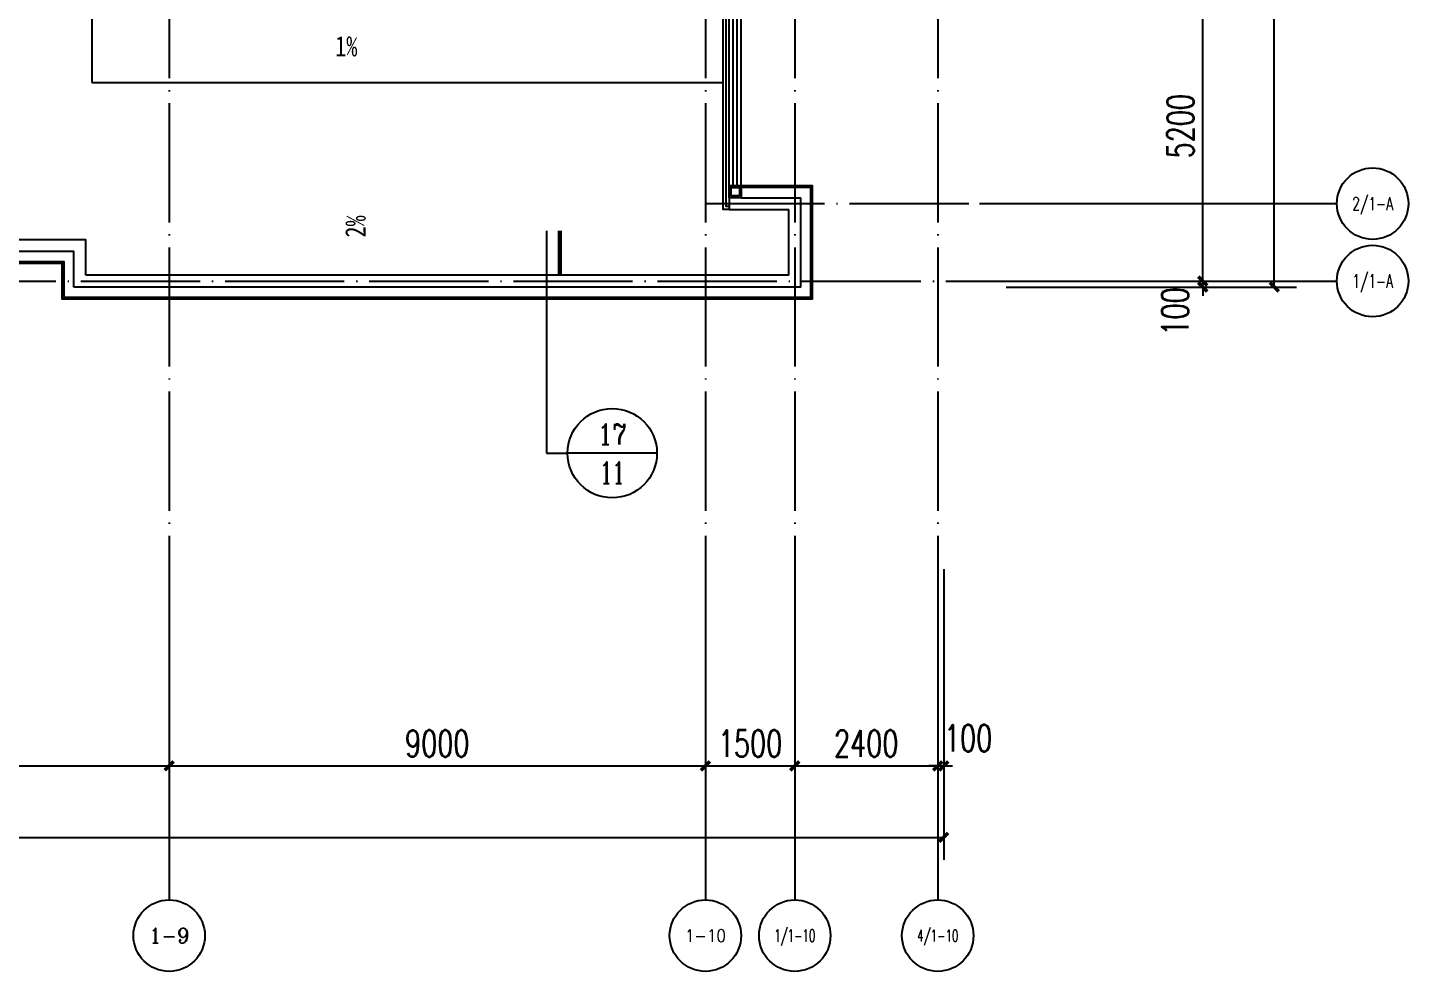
# Model space of a CAD drawing. Header units: millimetres. Extents: x 948020 to 1044234, y 901182 to 1012496.
# Drawn here: x 1021059 to 1044234, y 901182 to 917026 of the extents above; entities that cross this region are included whole.
import ezdxf
from ezdxf.enums import TextEntityAlignment as Align

# ---------------------------------------------------------------- set-up
doc = ezdxf.new("R2010")
doc.units = ezdxf.units.MM
doc.header["$LTSCALE"] = 1000
doc.header["$MEASUREMENT"] = 0
doc.linetypes.add('DOTE', pattern=[2.42, 2, -0.2, 0.02, -0.2])
doc.layers.get('0').update_dxf_attribs({"linetype": 'CONTINUOUS'})
doc.layers.get('Defpoints').update_dxf_attribs({"linetype": 'CONTINUOUS'})
for name, color, linetype in [('AXIS', 3, 'CONTINUOUS'), ('DIM_IDEN', 3, 'CONTINUOUS'), ('DIM_SYMB', 3, 'CONTINUOUS'), ('DOTE', 1, 'DOTE'), ('RAIL', 163, 'CONTINUOUS'), ('STAIR', 2, 'CONTINUOUS'), ('WALL', 255, 'CONTINUOUS'), ('WINDOW', 4, 'CONTINUOUS'), ('栏杆', 212, 'CONTINUOUS')]:
    doc.layers.add(name, color=color, linetype=linetype)
doc.styles.add('_TCH_AXIS', font='COMPLEX', dxfattribs={"bigfont": 'GBCBIG'})
doc.styles.add('_TCH_DIM', font='', dxfattribs={"width": 0.8})
doc.styles.add('_TCH_LABEL', font='COMPLEX', dxfattribs={"bigfont": 'GBCBIG'})
doc.styles.add('DIM_FONT', font='SIMPLEX', dxfattribs={"width": 0.7, "bigfont": 'GBCBIG'})
doc.styles.get('_TCH_DIM').set_extended_font_data('SimSun')
doc.dimstyles.new('_TCH_ARCH&&150', dxfattribs={"dimscale": 1.5, "dimtxt": 300, "dimasz": 100, "dimexe": 250, "dimexo": 300, "dimgap": 100, "dimtad": 1, "dimdec": 0, "dimzin": 0, "dimdsep": 46, "dimtxsty": 'DIM_FONT', "dimblk": 'ARCHTICK', "dimcen": 0.09, "dimclrt": 7, "dimazin": 2, "dimtfac": 1, "dimtdec": 0, "dimtix": 1, "dimtmove": 2, "dimatfit": 3, "dimfxl": 1, "dimtolj": 1, "dimtzin": 0, "dimarcsym": 0})

# ---------------------------------------------------------------- blocks, each defined once
blk = doc.blocks.new('_ArchTick')
at = {"color": 0, "linetype": 'ByBlock', "const_width": 0.4}
blk.add_lwpolyline([(-0.5, -0.5), (0.5, 0.5)], dxfattribs=at)
blk = doc.blocks.new('*D16')
at = {"layer": 'AXIS', "color": 0, "lineweight": -2, "transparency": 16777216}
for p, q in [((1040784, 912771), (1040784, 912921)), ((1037484, 912771), (1041159, 912771)), ((1037484, 912671), (1041159, 912671)), ((1040784, 912671), (1040784, 912771)), ((1040784, 912671), (1040784, 912521))]:
    blk.add_line(p, q, dxfattribs=at)
at = {"layer": 'Defpoints', "color": 0}
for p in [(1037034, 912771), (1037034, 912671), (1040784, 912771)]:
    blk.add_point(p, dxfattribs=at)
at = {"layer": 'AXIS', "color": 0, "lineweight": -2, "transparency": 16777216, "xscale": 150, "yscale": 150, "zscale": 150}
for p, rotation in [((1040784, 912771), 270), ((1040784, 912671), 90)]:
    blk.add_blockref('_ArchTick', p, dxfattribs=dict(at, rotation=rotation))
at = {"layer": 'AXIS', "color": 7, "transparency": 16777216, "insert": (1040319, 912261), "char_height": 450, "attachment_point": 5, "rotation": 90, "style": 'DIM_FONT'}
blk.add_mtext('\\A1;100', dxfattribs=at)
blk = doc.blocks.new('*D17')
at = {"layer": 'AXIS', "color": 0, "lineweight": -2, "transparency": 16777216}
for p, q in [((1037484, 917971), (1041159, 917971)), ((1040784, 912771), (1040784, 917971)), ((1037484, 912771), (1041159, 912771))]:
    blk.add_line(p, q, dxfattribs=at)
at = {"layer": 'Defpoints', "color": 0}
for p in [(1037034, 917971), (1040784, 917971), (1037034, 912771)]:
    blk.add_point(p, dxfattribs=at)
at = {"layer": 'AXIS', "color": 0, "lineweight": -2, "transparency": 16777216, "xscale": 150, "yscale": 150, "zscale": 150}
for p, rotation in [((1040784, 917971), 90), ((1040784, 912771), 270)]:
    blk.add_blockref('_ArchTick', p, dxfattribs=dict(at, rotation=rotation))
at = {"layer": 'AXIS', "color": 7, "transparency": 16777216, "insert": (1040409, 915371), "char_height": 450, "attachment_point": 5, "rotation": 90, "style": 'DIM_FONT'}
blk.add_mtext('\\A1;5200', dxfattribs=at)
blk = doc.blocks.new('*D32')
at = {"layer": 'AXIS', "color": 0, "lineweight": -2, "transparency": 16777216}
for p, q in [((1037484, 1002971), (1042359, 1002971)), ((1041984, 912671), (1041984, 1002971)), ((1037484, 912671), (1042359, 912671))]:
    blk.add_line(p, q, dxfattribs=at)
at = {"layer": 'Defpoints', "color": 0}
for p in [(1037034, 1002971), (1041984, 1002971), (1037034, 912671)]:
    blk.add_point(p, dxfattribs=at)
at = {"layer": 'AXIS', "color": 0, "lineweight": -2, "transparency": 16777216, "xscale": 150, "yscale": 150, "zscale": 150}
for p, rotation in [((1041984, 1002971), 90), ((1041984, 912671), 270)]:
    blk.add_blockref('_ArchTick', p, dxfattribs=dict(at, rotation=rotation))
at = {"layer": 'AXIS', "color": 7, "transparency": 16777216, "insert": (1041609, 957821), "char_height": 450, "attachment_point": 5, "rotation": 90, "style": 'DIM_FONT'}
blk.add_mtext('\\A1;90300', dxfattribs=at)
blk = doc.blocks.new('*D60')
at = {"layer": 'AXIS', "color": 0, "lineweight": -2, "transparency": 16777216}
for p, q in [((1014435, 907932), (1014435, 904257)), ((1023435, 907932), (1023435, 904257)), ((1014435, 904632), (1023435, 904632))]:
    blk.add_line(p, q, dxfattribs=at)
at = {"layer": 'Defpoints', "color": 0}
for p in [(1014435, 908382), (1023435, 908382), (1023435, 904632)]:
    blk.add_point(p, dxfattribs=at)
at = {"layer": 'AXIS', "color": 0, "lineweight": -2, "transparency": 16777216, "xscale": 150, "yscale": 150, "zscale": 150, "rotation": 180}
blk.add_blockref('_ArchTick', (1014435, 904632), dxfattribs=at)
at = {"layer": 'AXIS', "color": 0, "lineweight": -2, "transparency": 16777216, "xscale": 150, "yscale": 150, "zscale": 150}
blk.add_blockref('_ArchTick', (1023435, 904632), dxfattribs=at)
at = {"layer": 'AXIS', "color": 7, "transparency": 16777216, "insert": (1018935, 905007), "char_height": 450, "attachment_point": 5, "style": 'DIM_FONT'}
blk.add_mtext('\\A1;9000', dxfattribs=at)
blk = doc.blocks.new('*D61')
at = {"layer": 'AXIS', "color": 0, "lineweight": -2, "transparency": 16777216}
for p, q in [((1023435, 907932), (1023435, 904257)), ((1032435, 907932), (1032435, 904257)), ((1023435, 904632), (1032435, 904632))]:
    blk.add_line(p, q, dxfattribs=at)
at = {"layer": 'Defpoints', "color": 0}
for p in [(1023435, 908382), (1032435, 908382), (1032435, 904632)]:
    blk.add_point(p, dxfattribs=at)
at = {"layer": 'AXIS', "color": 0, "lineweight": -2, "transparency": 16777216, "xscale": 150, "yscale": 150, "zscale": 150, "rotation": 180}
blk.add_blockref('_ArchTick', (1023435, 904632), dxfattribs=at)
at = {"layer": 'AXIS', "color": 0, "lineweight": -2, "transparency": 16777216, "xscale": 150, "yscale": 150, "zscale": 150}
blk.add_blockref('_ArchTick', (1032435, 904632), dxfattribs=at)
at = {"layer": 'AXIS', "color": 7, "transparency": 16777216, "insert": (1027935, 905007), "char_height": 450, "attachment_point": 5, "style": 'DIM_FONT'}
blk.add_mtext('\\A1;9000', dxfattribs=at)
blk = doc.blocks.new('*D62')
at = {"layer": 'AXIS', "color": 0, "lineweight": -2, "transparency": 16777216}
for p, q in [((1032435, 907932), (1032435, 904257)), ((1033935, 907932), (1033935, 904257)), ((1032435, 904632), (1033935, 904632))]:
    blk.add_line(p, q, dxfattribs=at)
at = {"layer": 'Defpoints', "color": 0}
for p in [(1032435, 908382), (1033935, 908382), (1033935, 904632)]:
    blk.add_point(p, dxfattribs=at)
at = {"layer": 'AXIS', "color": 0, "lineweight": -2, "transparency": 16777216, "xscale": 150, "yscale": 150, "zscale": 150, "rotation": 180}
blk.add_blockref('_ArchTick', (1032435, 904632), dxfattribs=at)
at = {"layer": 'AXIS', "color": 0, "lineweight": -2, "transparency": 16777216, "xscale": 150, "yscale": 150, "zscale": 150}
blk.add_blockref('_ArchTick', (1033935, 904632), dxfattribs=at)
at = {"layer": 'AXIS', "color": 7, "transparency": 16777216, "insert": (1033185, 905007), "char_height": 450, "attachment_point": 5, "style": 'DIM_FONT'}
blk.add_mtext('\\A1;1500', dxfattribs=at)
blk = doc.blocks.new('*D63')
at = {"layer": 'AXIS', "color": 0, "lineweight": -2, "transparency": 16777216}
for p, q in [((1033935, 907932), (1033935, 904257)), ((1036335, 907932), (1036335, 904257)), ((1033935, 904632), (1036335, 904632))]:
    blk.add_line(p, q, dxfattribs=at)
at = {"layer": 'Defpoints', "color": 0}
for p in [(1033935, 908382), (1036335, 908382), (1036335, 904632)]:
    blk.add_point(p, dxfattribs=at)
at = {"layer": 'AXIS', "color": 0, "lineweight": -2, "transparency": 16777216, "xscale": 150, "yscale": 150, "zscale": 150, "rotation": 180}
blk.add_blockref('_ArchTick', (1033935, 904632), dxfattribs=at)
at = {"layer": 'AXIS', "color": 0, "lineweight": -2, "transparency": 16777216, "xscale": 150, "yscale": 150, "zscale": 150}
blk.add_blockref('_ArchTick', (1036335, 904632), dxfattribs=at)
at = {"layer": 'AXIS', "color": 7, "transparency": 16777216, "insert": (1035135, 905007), "char_height": 450, "attachment_point": 5, "style": 'DIM_FONT'}
blk.add_mtext('\\A1;2400', dxfattribs=at)
blk = doc.blocks.new('*D64')
at = {"layer": 'AXIS', "color": 0, "lineweight": -2, "transparency": 16777216}
for p, q in [((1036335, 907932), (1036335, 904257)), ((1036435, 907932), (1036435, 904257)), ((1036335, 904632), (1036185, 904632)), ((1036335, 904632), (1036435, 904632)), ((1036435, 904632), (1036585, 904632))]:
    blk.add_line(p, q, dxfattribs=at)
at = {"layer": 'Defpoints', "color": 0}
for p in [(1036335, 908382), (1036435, 908382), (1036435, 904632)]:
    blk.add_point(p, dxfattribs=at)
at = {"layer": 'AXIS', "color": 0, "lineweight": -2, "transparency": 16777216, "xscale": 150, "yscale": 150, "zscale": 150}
blk.add_blockref('_ArchTick', (1036335, 904632), dxfattribs=at)
at = {"layer": 'AXIS', "color": 0, "lineweight": -2, "transparency": 16777216, "xscale": 150, "yscale": 150, "zscale": 150, "rotation": 180}
blk.add_blockref('_ArchTick', (1036435, 904632), dxfattribs=at)
at = {"layer": 'AXIS', "color": 7, "transparency": 16777216, "insert": (1036845, 905097), "char_height": 450, "attachment_point": 5, "style": 'DIM_FONT'}
blk.add_mtext('\\A1;100', dxfattribs=at)
blk = doc.blocks.new('*D65')
at = {"layer": 'AXIS', "color": 0, "lineweight": -2, "transparency": 16777216}
for p, q in [((959435, 907932), (959435, 903057)), ((1036435, 907932), (1036435, 903057)), ((959435, 903432), (1036435, 903432))]:
    blk.add_line(p, q, dxfattribs=at)
at = {"layer": 'Defpoints', "color": 0}
for p in [(959435, 908382), (1036435, 908382), (1036435, 903432)]:
    blk.add_point(p, dxfattribs=at)
at = {"layer": 'AXIS', "color": 0, "lineweight": -2, "transparency": 16777216, "xscale": 150, "yscale": 150, "zscale": 150, "rotation": 180}
blk.add_blockref('_ArchTick', (959435, 903432), dxfattribs=at)
at = {"layer": 'AXIS', "color": 0, "lineweight": -2, "transparency": 16777216, "xscale": 150, "yscale": 150, "zscale": 150}
blk.add_blockref('_ArchTick', (1036435, 903432), dxfattribs=at)
at = {"layer": 'AXIS', "color": 7, "transparency": 16777216, "insert": (997935, 903807), "char_height": 450, "attachment_point": 5, "style": 'DIM_FONT'}
blk.add_mtext('\\A1;77000', dxfattribs=at)

msp = doc.modelspace()

# ---------------------------------------------------------------- linework, layer by layer
at = {"layer": 'AXIS'}
for p, q in [((1037034.5, 914070.8), (1043034.5, 914070.8)), ((1037034.5, 912770.8), (1043034.5, 912770.8)), ((1023435, 908381.6), (1023435, 902381.6)), ((1032435, 908381.6), (1032435, 902381.6)), ((1033935, 908381.6), (1033935, 902381.6)), ((1036335, 908381.6), (1036335, 902381.6))]:
    msp.add_line(p, q, dxfattribs=at)
for centre in [(1043634.5, 914070.8), (1043634.5, 912770.8), (1023435, 901781.6), (1032435, 901781.6), (1033935, 901781.6), (1036335, 901781.6)]:
    msp.add_circle(centre, 600, dxfattribs=at)
at = {"layer": 'DIM_IDEN'}
for p, q in [((1029767.8, 913615.4), (1029767.8, 909881.3)), ((1029767.8, 909881.3), (1030122.3, 909881.3)), ((1031622.3, 909881.3), (1030122.3, 909881.3))]:
    msp.add_line(p, q, dxfattribs=at)
at = {"layer": 'DIM_IDEN', "const_width": 75}
msp.add_lwpolyline([(1029992.8, 913615.4), (1029992.8, 912865.4)], dxfattribs=at)
at = {"layer": 'DIM_IDEN'}
msp.add_circle((1030872.3, 909881.3), 750, dxfattribs=at)
at = {"layer": 'DIM_SYMB'}
for points in [[(1026087.3, 916768.8, 0, 0, 0), (1025230, 916768.8, 120, 0, 0), (1024780, 916768.8, 0, 0, 0)], [(1026921.6, 913418.2, 0, 0, 0), (1026921.6, 914908.7, 120, 0, 0), (1026921.6, 915358.7, 0, 0, 0)]]:
    msp.add_lwpolyline(points, format="xyseb", dxfattribs=at)
at = {"layer": 'DOTE'}
for p, q in [((1023435, 1005295.6), (1023435, 908381.6)), ((1032435, 1005295.6), (1032435, 908381.6)), ((1033935, 1005295.6), (1033935, 908381.6)), ((1036335, 1005295.6), (1036335, 908381.6)), ((1032435, 914070.8), (1038221.7, 914070.8)), ((954193.3, 912770.8), (1038231.8, 912770.8))]:
    msp.add_line(p, q, dxfattribs=at)
at = {"layer": 'RAIL'}
for points in [[(977835, 914270.8), (977835, 912470.8), (1020635, 912470.8), (1020635, 913070.8), (1021635, 913070.8), (1021635, 912470.8), (1034235, 912470.8), (1034235, 914370.8), (1033035, 914370.8)], [(977865, 914270.8), (977865, 912500.8), (1020605, 912500.8), (1020605, 913100.8), (1021665, 913100.8), (1021665, 912500.8), (1034205, 912500.8), (1034205, 914340.8), (1033035, 914340.8)]]:
    msp.add_lwpolyline(points, dxfattribs=at)
for points in [[(1033035, 914170.8), (1032835, 914170.8), (1032835, 914370.8), (1033035, 914370.8)], [(1033005, 914200.8), (1032865, 914200.8), (1032865, 914340.8), (1033005, 914340.8)]]:
    msp.add_lwpolyline(points, close=True, dxfattribs=at)
at = {"layer": 'STAIR'}
for p, q in [((1022135, 917570.8), (1022135, 916103.9)), ((1022135, 916103.9), (1032735, 916103.9))]:
    msp.add_line(p, q, dxfattribs=at)
at = {"layer": 'WALL'}
for p, q in [((1033035, 914370.8), (1032835, 914370.8)), ((1032835, 914370.8), (1032835, 913970.8)), ((1033035, 914170.8), (1033035, 914370.8)), ((1033035, 914170.8), (1034035, 914170.8)), ((1034035, 912670.8), (1034035, 914170.8)), ((1032835, 913970.8), (1033835, 913970.8)), ((1033835, 912870.8), (1033835, 913970.8)), ((1020235, 913470.8), (1022035, 913470.8)), ((1022035, 912870.8), (1022035, 913470.8)), ((1020435, 913270.8), (1021835, 913270.8)), ((1021835, 912670.8), (1021835, 913270.8)), ((1034035, 912670.8), (1021835, 912670.8)), ((1033835, 912870.8), (1022035, 912870.8))]:
    msp.add_line(p, q, dxfattribs=at)
at = {"layer": 'WINDOW'}
for p, q in [((1033035, 914370.8), (1033035, 999570.8)), ((1032901.7, 914370.8), (1032901.7, 999437.5)), ((1032968.4, 914370.8), (1032968.4, 999504.2)), ((1032835, 914370.8), (1032835, 917570.8)), ((1032835, 914370.8), (1033035, 914370.8))]:
    msp.add_line(p, q, dxfattribs=at)
at = {"layer": '栏杆'}
for points in [[(1032835, 913970.8), (1032735, 913970.8), (1032735, 917570.8)], [(1032835, 914020.8), (1032785, 914020.8), (1032785, 917570.8)]]:
    msp.add_lwpolyline(points, dxfattribs=at)

# ---------------------------------------------------------------- texts
at = {"layer": 'AXIS', "color": 7, "style": '_TCH_AXIS', "width": 0.65625}
for s, height, p, p2 in [('2/1-A', 217.46, (1043291.3, 913962.1), (1043977.7, 913962.1)), ('1/1-A', 227.68, (1043293, 912657), (1043976, 912657)), ('1/1-10', 206.3, (1033590.1, 901678.5), (1034279.9, 901678.5)), ('4/1-10', 196.18, (1035988.7, 901683.5), (1036681.4, 901683.5))]:
    msp.add_text(s, height=height, dxfattribs=at).set_placement(p, p2, align=Align.FIT)
at = {"layer": 'AXIS', "color": 7, "style": '_TCH_AXIS'}
for s, height, p, p2 in [('1-9', 256.83, (1023098.7, 901653.2), (1023771.4, 901653.2)), ('1-10', 206.89, (1032090.2, 901678.2), (1032779.9, 901678.2))]:
    msp.add_text(s, height=height, dxfattribs=at).set_placement(p, p2, align=Align.FIT)
at = {"layer": 'DIM_IDEN', "color": 7, "style": '_TCH_LABEL'}
for s, height, p, p2 in [('17', 346.49, (1030633, 910027), (1031111.5, 910027)), ('11', 363.03, (1030664.8, 909375.1), (1031079.7, 909375.1))]:
    msp.add_text(s, height=height, dxfattribs=at).set_placement(p, p2, align=Align.FIT)
at = {"layer": 'DIM_SYMB', "color": 7, "style": '_TCH_DIM', "width": 0.8}
msp.add_text('1%', height=341.77, dxfattribs=at).set_placement((1026222.3, 916543.8))
msp.add_text('2%', height=341.77, rotation=90, dxfattribs=at).set_placement((1026731.7, 913502.1))

# ---------------------------------------------------------------- dimensions: what is measured, and where the dimension line sits
at = {"layer": 'AXIS'}
for p1, p2, distance, picture, middle in [((1037034.5, 912670.8), (1037034.5, 1002970.8), -4950, '*D32', (1041609.5, 957820.8)), ((1037034.5, 912770.8), (1037034.5, 917970.8), -3750, '*D17', (1040409.5, 915370.8)), ((959435, 908381.6), (1036435, 908381.6), -4950, '*D65', (997935, 903806.6)), ((1014435, 908381.6), (1023435, 908381.6), -3750, '*D60', (1018935, 905006.6)), ((1023435, 908381.6), (1032435, 908381.6), -3750, '*D61', (1027935, 905006.6)), ((1032435, 908381.6), (1033935, 908381.6), -3750, '*D62', (1033185, 905006.6)), ((1033935, 908381.6), (1036335, 908381.6), -3750, '*D63', (1035135, 905006.6))]:
    dim = msp.add_aligned_dim(p1=p1, p2=p2, distance=distance, dimstyle='_TCH_ARCH&&150', dxfattribs=at)
    dim.commit()
    dim.dimension.update_dxf_attribs({"geometry": picture, "text_midpoint": middle})
for base, p1, p2, angle, picture, middle in [((1040784.5, 912770.8), (1037034.5, 912670.8), (1037034.5, 912770.8), 90, '*D16', (1040319.5, 912261.1)), ((1036435, 904631.6), (1036335, 908381.6), (1036435, 908381.6), 0, '*D64', (1036844.8, 905096.6))]:
    dim = msp.add_linear_dim(base=base, p1=p1, p2=p2, angle=angle, dimstyle='_TCH_ARCH&&150', dxfattribs=at)
    dim.commit()
    dim.dimension.update_dxf_attribs({"geometry": picture, "text_midpoint": middle, "dimtype": 129})

doc.saveas('drawing.dxf')
